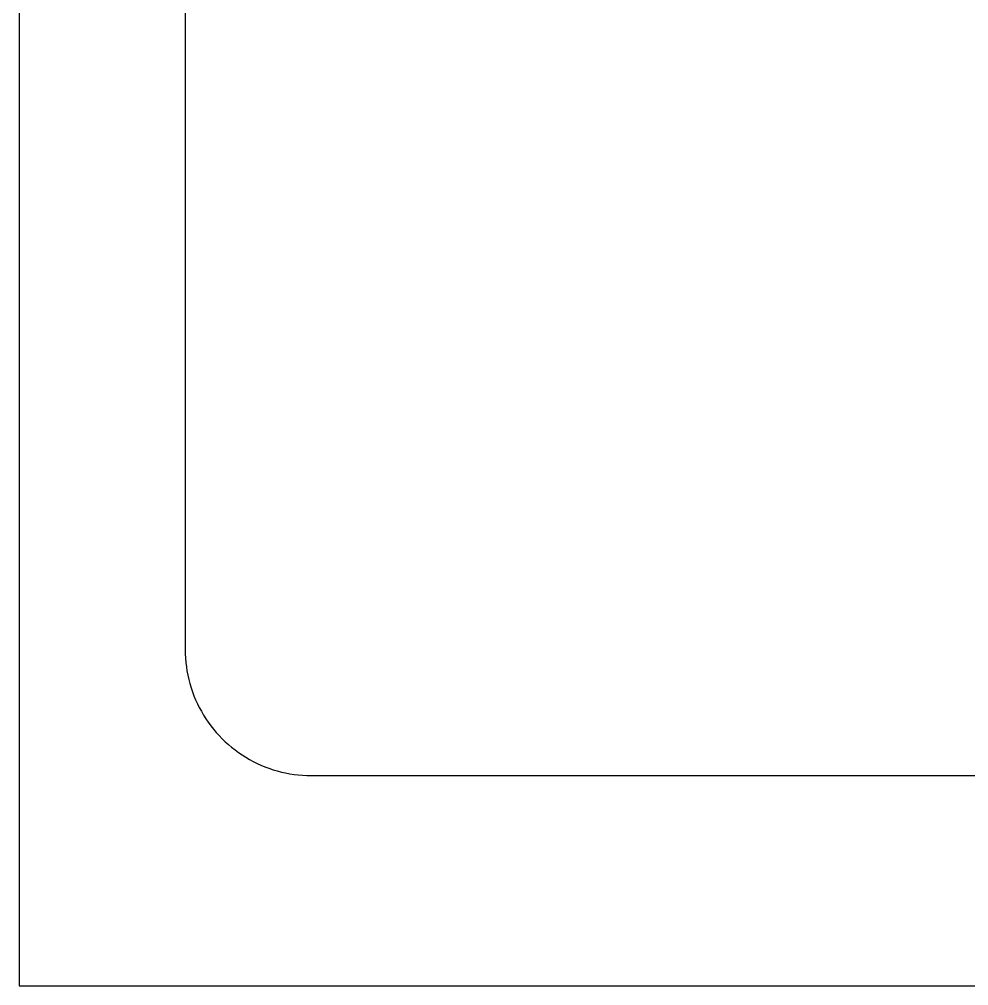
# Model space of a CAD drawing. Extents: x -180 to 180, y -173 to 173.
# Drawn here: x -179.9 to -89.5, y -11 to 81 of the extents above; entities that cross this region are included whole.
import ezdxf

# ---------------------------------------------------------------- set-up
doc = ezdxf.new("R2010")
doc.units = 0
doc.header["$MEASUREMENT"] = 0
doc.layers.get('0').update_dxf_attribs({"linetype": 'CONTINUOUS'})

msp = doc.modelspace()

# ---------------------------------------------------------------- linework, layer by layer
for p, q in [((-179.908, 168), (-179.908, -11)), ((-164.115, 141), (-164.115, 21)), ((-164.115, 21), (-164.108, 20.59)), ((-164.108, 20.59), (-164.087, 20.181)), ((-164.087, 20.181), (-164.052, 19.773)), ((-164.052, 19.773), (-164.003, 19.366)), ((-164.003, 19.366), (-163.941, 18.961)), ((-163.941, 18.961), (-163.864, 18.559)), ((-163.864, 18.559), (-163.774, 18.159)), ((-163.774, 18.159), (-163.67, 17.762)), ((-163.67, 17.762), (-163.553, 17.37)), ((-163.553, 17.37), (-163.422, 16.981)), ((-163.422, 16.981), (-163.279, 16.598)), ((-163.279, 16.598), (-163.122, 16.219)), ((-163.122, 16.219), (-162.952, 15.846)), ((-162.952, 15.846), (-162.77, 15.479)), ((-162.77, 15.479), (-162.575, 15.119)), ((-162.575, 15.119), (-162.368, 14.765)), ((-162.368, 14.765), (-162.149, 14.419)), ((-162.149, 14.419), (-161.919, 14.08)), ((-161.919, 14.08), (-161.677, 13.749)), ((-161.677, 13.749), (-161.424, 13.427)), ((-161.424, 13.427), (-161.16, 13.114)), ((-161.16, 13.114), (-160.885, 12.809)), ((-160.885, 12.809), (-160.601, 12.515)), ((-160.601, 12.515), (-160.306, 12.23)), ((-160.306, 12.23), (-160.002, 11.955)), ((-160.002, 11.955), (-159.688, 11.691)), ((-159.688, 11.691), (-159.366, 11.438)), ((-159.366, 11.438), (-159.035, 11.196)), ((-159.035, 11.196), (-158.697, 10.966)), ((-158.697, 10.966), (-158.35, 10.747)), ((-158.35, 10.747), (-157.997, 10.54)), ((-157.997, 10.54), (-157.636, 10.345)), ((-157.636, 10.345), (-157.269, 10.163)), ((-157.269, 10.163), (-156.896, 9.993)), ((-156.896, 9.993), (-156.518, 9.837)), ((-156.518, 9.837), (-156.134, 9.693)), ((-156.134, 9.693), (-155.745, 9.562)), ((-155.745, 9.562), (-155.353, 9.445)), ((-155.353, 9.445), (-154.956, 9.341)), ((-154.956, 9.341), (-154.557, 9.251)), ((-154.557, 9.251), (-154.154, 9.174)), ((-154.154, 9.174), (-153.749, 9.112)), ((-153.749, 9.112), (-153.342, 9.063)), ((-153.342, 9.063), (-152.934, 9.028)), ((-152.934, 9.028), (-152.525, 9.007)), ((-152.525, 9.007), (-152.115, 9)), ((-152.115, 9), (-59.615, 9)), ((-179.908, -11), (116.091, -11))]:
    msp.add_line(p, q)

doc.saveas('drawing.dxf')
